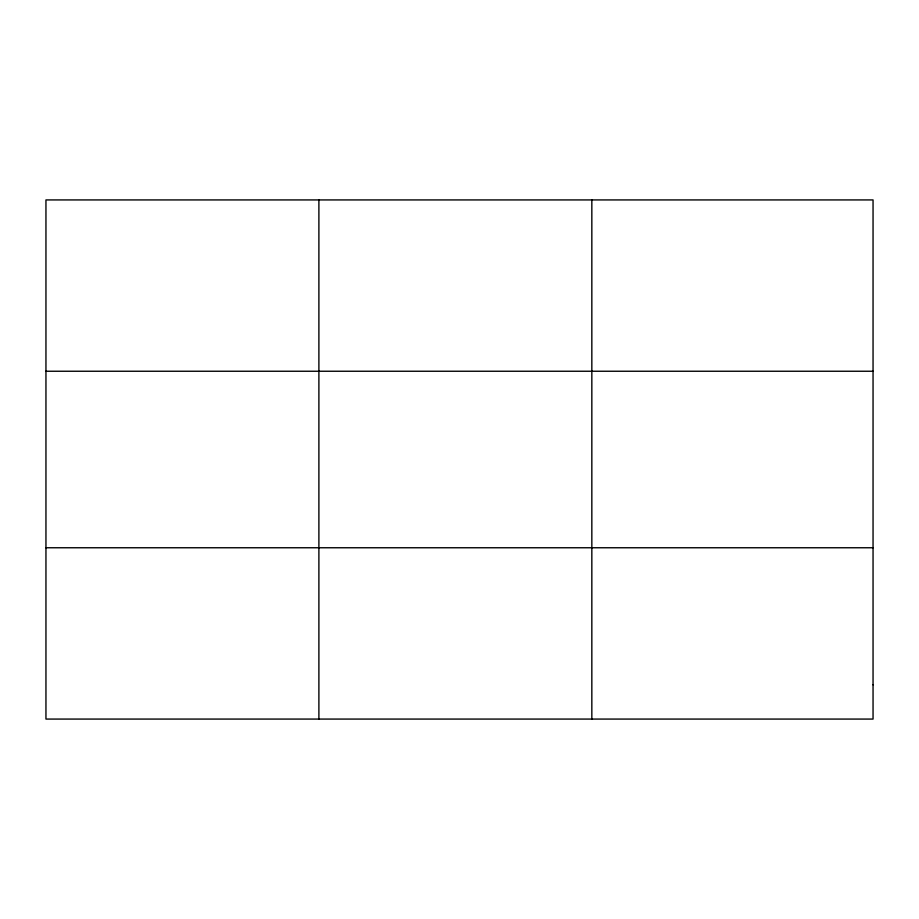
<?xml version="1.0" encoding="UTF-8"?>
<svg xmlns="http://www.w3.org/2000/svg" width="919" height="919" viewBox="0 0 919 919"><rect width="100%" height="100%" fill="white"/><g stroke="black" fill="none" stroke-linecap="round" stroke-linejoin="round"><path stroke-width="1.38" d="M318.893 199.928L318.893 719.072M591.836 199.928L591.836 719.072M45.95 371.242L873.05 371.242M45.95 547.758L873.05 547.758M873.05 684.804L873.05 719.072L45.95 719.072L45.95 199.928L873.05 199.928L873.05 684.804"/></g></svg>
